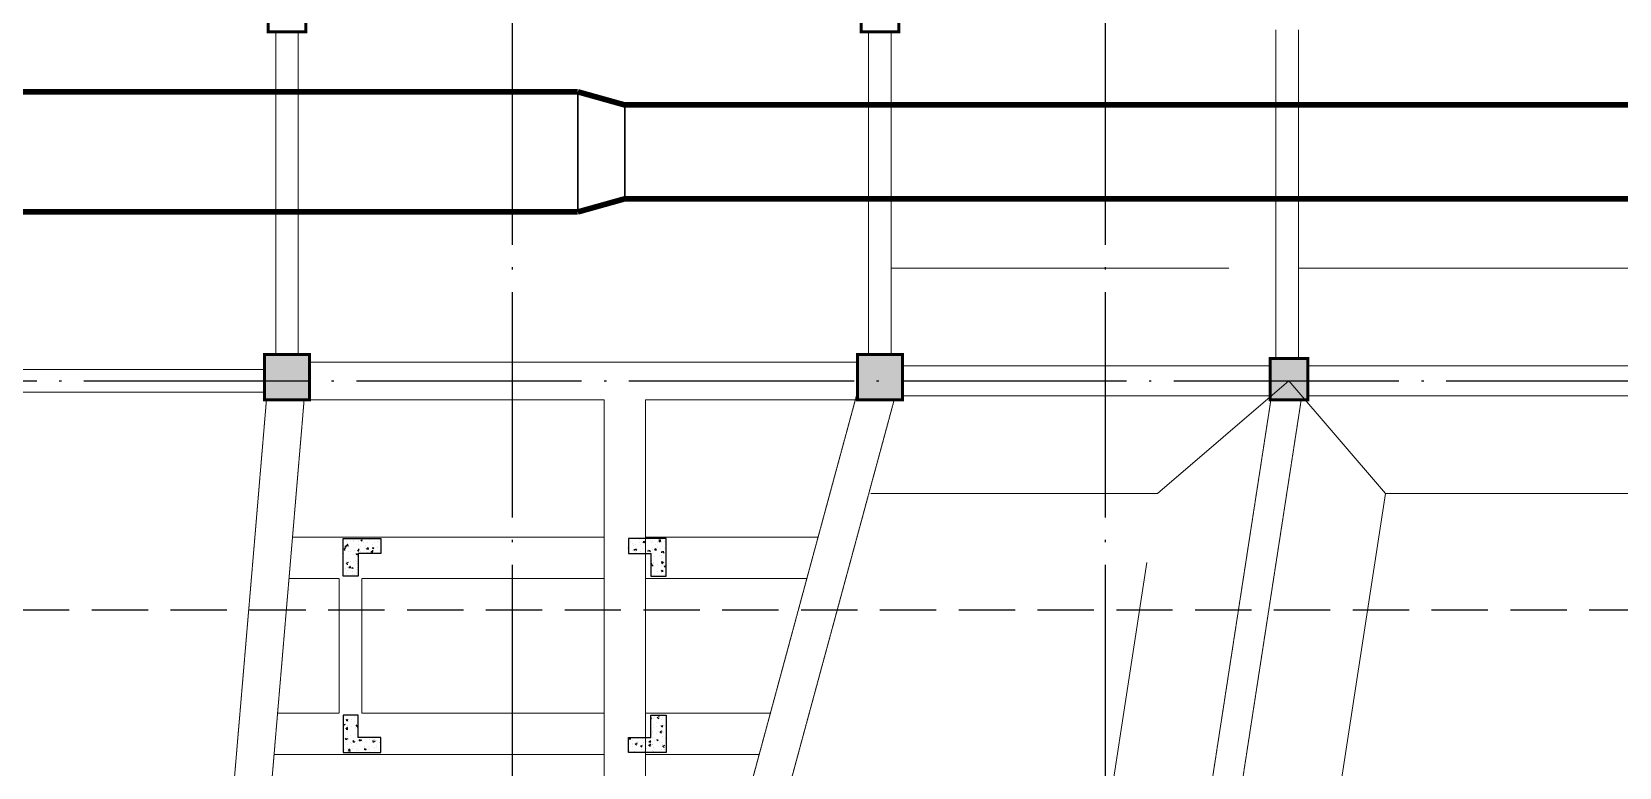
# Model space of a CAD drawing. Extents: x 290727 to 13733020, y 1731457 to 3643100.
# Drawn here: x 552612 to 573762, y 2185635 to 2195430 of the extents above; entities that cross this region are included whole.
import ezdxf

# ---------------------------------------------------------------- set-up
doc = ezdxf.new("R2010")
doc.units = 0
doc.header["$LTSCALE"] = 10
for name, pattern in [('DASH', [0.35, 0.25, -0.1]), ('DASHED', [0.75, 0.5, -0.25]), ('DOTE', [2.42, 2, -0.2, 0.02, -0.2]), ('虚线', [750, 450, -300])]:
    doc.linetypes.add(name, pattern=pattern)
doc.layers.get('0').update_dxf_attribs({"linetype": 'CONTINUOUS'})
for name, color, linetype in [('-A-车行道路', 8, 'CONTINUOUS'), ('BEAM_DASH', 144, 'DASHED'), ('COLU', 2, 'CONTINUOUS'), ('COLUMN', 9, 'CONTINUOUS'), ('DOTE', 8, 'DOTE'), ('DUCT-排烟管', 2, 'CONTINUOUS'), ('DUCT-排烟管端线', 4, 'CONTINUOUS'), ('PUB_HATCH', 8, 'CONTINUOUS'), ('作业图', 4, 'CONTINUOUS'), ('文字', 4, 'CONTINUOUS'), ('梁上柱', 40, 'CONTINUOUS')]:
    doc.layers.add(name, color=color, linetype=linetype)
doc.layers.add('板加腋边线', color=253, linetype='虚线', lineweight=18)
doc.layers.get('0').off()

# ---------------------------------------------------------------- blocks, each defined once
blk = doc.blocks.new('A$C55C93FC2')
at = {"layer": 'DOTE', "linetype": 'DOTE', "ltscale": 150}
for p, q in [((74084.1, 127235.5), (74084.1, 52513.6)), ((81984.1, 127235.5), (81984.1, 52513.6)), ((10299.5, 64342.4), (154860.5, 64342.4))]:
    blk.add_line(p, q, dxfattribs=at)
blk = doc.blocks.new('_FZH')
blk.add_lwpolyline([(-0.5, -0.5), (0.5, -0.5), (0.5, 0.5), (-0.5, 0.5)], close=True)
at = {"layer": 'PUB_HATCH'}
blk.add_solid([(-0.5, -0.5), (0.5, -0.5), (-0.5, 0.5), (0.5, 0.5)], dxfattribs=at)
blk = doc.blocks.new('车库建筑作业图')
at = {"layer": '-A-车行道路', "linetype": 'DASH', "ltscale": 300}
blk.add_line((545012, 2187730), (589481, 2187730), dxfattribs=at)
at = {"layer": 'COLUMN', "linetype": 'Continuous', "rotation": 270}
for p, xscale, yscale, zscale in [((556012, 2190830), 599.9806122388691, 600, 600), ((563912, 2190830), 599.9806122388691, 600, 600), ((569362, 2190805), 549.9806122388691, 500.0115961479023, 500.0115961479023)]:
    blk.add_blockref('_FZH', p, dxfattribs=dict(at, xscale=xscale, yscale=yscale, zscale=zscale))
at = {"layer": '文字', "linetype": 'Continuous'}
blk.add_blockref('A$C55C93FC2', (484928, 2126437), dxfattribs=at)
blk = doc.blocks.new('A$C7FBF512A')
at = {"layer": 'DUCT-排烟管', "color": 0, "linetype": 'Continuous', "const_width": 75}
for points in [[(54313, -71799), (36639, -71799)], [(54313, -71799), (54938, -71974)], [(70726, -71974), (54938, -71974)], [(36639, -73399), (54313, -73399)], [(54313, -73399), (54938, -73224)], [(54938, -73224), (70726, -73224)]]:
    blk.add_lwpolyline(points, dxfattribs=at)
at = {"layer": 'DUCT-排烟管端线', "color": 0, "linetype": 'Continuous'}
for p, q in [((54313, -73399), (54313, -71799)), ((54313, -71799), (54313, -73399)), ((54938, -71974), (54938, -73224)), ((54938, -73224), (54938, -71974))]:
    blk.add_line(p, q, dxfattribs=at)
blk = doc.blocks.new('梁图-10.22')
at = {"layer": 'BEAM_DASH', "color": 0, "lineweight": 18}
for p, q in [((-1554874, 239658), (-1554874, 235358)), ((-1554574, 235358), (-1554574, 239658)), ((-1546974, 239658), (-1546974, 235358)), ((-1546674, 235358), (-1546674, 239658)), ((-1541549, 239683), (-1541549, 235308)), ((-1541249, 235308), (-1541249, 239683)), ((-1550424, 235258), (-1554424, 235258)), ((-1547124, 235258), (-1550424, 235258)), ((-1541624, 235208), (-1546524, 235208)), ((-1536224, 235208), (-1541124, 235208)), ((-1555024, 235158), (-1559924, 235158)), ((-1559924, 234858), (-1555024, 234858)), ((-1547124, 234857), (-1547705, 232717)), ((-1546524, 234808), (-1541624, 234808)), ((-1541124, 234808), (-1536224, 234808)), ((-1554997, 234758), (-1555173, 232672)), ((-1554675, 232630), (-1554495, 234758)), ((-1554424, 234758), (-1550499, 234758)), ((-1550499, 234758), (-1550499, 232651)), ((-1549949, 234758), (-1547124, 234758)), ((-1549949, 232651), (-1549949, 234758)), ((-1547222, 232586), (-1546633, 234758)), ((-1541615, 234758), (-1542688, 227808)), ((-1542284, 227808), (-1541211, 234758)), ((-1553878, 232926), (-1554650, 232926)), ((-1550499, 232926), (-1553878, 232926)), ((-1549777, 232926), (-1549949, 232926)), ((-1547648, 232926), (-1549777, 232926)), ((-1555173, 232672), (-1555372, 230329)), ((-1550499, 232651), (-1550499, 230308)), ((-1549949, 230308), (-1549949, 232651)), ((-1547705, 232717), (-1548340, 230373)), ((-1554874, 230287), (-1554675, 232630)), ((-1547858, 230243), (-1547222, 232586)), ((-1554697, 232376), (-1554028, 232376)), ((-1554028, 232376), (-1554028, 230583)), ((-1553728, 232376), (-1550499, 232376)), ((-1553728, 230583), (-1553728, 232376)), ((-1549949, 232376), (-1549777, 232376)), ((-1549777, 232376), (-1547797, 232376)), ((-1554028, 230583), (-1554848, 230583)), ((-1550499, 230583), (-1553728, 230583)), ((-1549777, 230583), (-1549949, 230583)), ((-1548283, 230583), (-1549777, 230583)), ((-1555372, 230329), (-1555467, 229208)), ((-1548340, 230373), (-1548656, 229208)), ((-1554965, 229208), (-1554874, 230287)), ((-1550499, 230308), (-1550499, 229208)), ((-1549949, 229208), (-1549949, 230308)), ((-1548130, 229237), (-1547858, 230243)), ((-1554895, 230033), (-1553878, 230033)), ((-1553878, 230033), (-1550499, 230033)), ((-1549949, 230033), (-1549777, 230033)), ((-1549777, 230033), (-1548433, 230033))]:
    blk.add_line(p, q, dxfattribs=at)
at = {"layer": 'COLU', "color": 0, "const_width": 40}
for points in [[(-1554474, 240208), (-1554974, 240208), (-1554974, 239658), (-1554474, 239658)], [(-1546574, 240208), (-1547074, 240208), (-1547074, 239658), (-1546574, 239658)], [(-1555024, 235358), (-1555024, 234758), (-1554424, 234758), (-1554424, 235358)], [(-1546524, 235358), (-1547124, 235358), (-1547124, 234758), (-1546524, 234758)], [(-1541124, 235308), (-1541624, 235308), (-1541624, 234758), (-1541124, 234758)]]:
    blk.add_lwpolyline(points, close=True, dxfattribs=at)
at = {"layer": '板加腋边线', "color": 0, "lineweight": 18}
for p, q in [((-1546674, 236508), (-1541549, 236508)), ((-1541249, 236508), (-1536074, 236508)), ((-1543124, 233508), (-1541374, 235008)), ((-1540088, 233508), (-1541374, 235008)), ((-1543124, 233508), (-1546946, 233508)), ((-1543952, 228140), (-1543124, 233508)), ((-1540088, 233508), (-1540930, 228052)), ((-1535730, 233508), (-1540088, 233508))]:
    blk.add_line(p, q, dxfattribs=at)
at = {"layer": '梁上柱', "color": 0, "linetype": 'Continuous'}
for p, q in [((-1553974, 232908), (-1553474, 232908)), ((-1553974, 232408), (-1553974, 232908)), ((-1553970, 232872), (-1553970, 232872)), ((-1553933, 232874), (-1553933, 232874)), ((-1553904, 232901), (-1553904, 232901)), ((-1553837, 232887), (-1553837, 232887)), ((-1553835, 232866), (-1553835, 232866)), ((-1553770, 232867), (-1553770, 232867)), ((-1553740, 232887), (-1553723, 232893)), ((-1553738, 232885), (-1553725, 232877)), ((-1553725, 232876), (-1553720, 232891)), ((-1553676, 232908), (-1553676, 232908)), ((-1553621, 232893), (-1553621, 232893)), ((-1553517, 232869), (-1553517, 232869)), ((-1553474, 232908), (-1553474, 232708)), ((-1550174, 232908), (-1550174, 232708)), ((-1549674, 232908), (-1550174, 232908)), ((-1550141, 232869), (-1550141, 232869)), ((-1550034, 232908), (-1550034, 232906)), ((-1550027, 232908), (-1550033, 232902)), ((-1550005, 232864), (-1550005, 232864)), ((-1549973, 232872), (-1549978, 232857)), ((-1549959, 232863), (-1549971, 232872)), ((-1549878, 232878), (-1549878, 232878)), ((-1549853, 232875), (-1549853, 232875)), ((-1549745, 232886), (-1549768, 232889)), ((-1549765, 232888), (-1549763, 232864)), ((-1549742, 232880), (-1549762, 232860)), ((-1549746, 232908), (-1549749, 232905)), ((-1549730, 232903), (-1549730, 232903)), ((-1549724, 232891), (-1549724, 232891)), ((-1549697, 232871), (-1549697, 232871)), ((-1549674, 232408), (-1549674, 232908)), ((-1553971, 232686), (-1553971, 232686)), ((-1553969, 232728), (-1553969, 232728)), ((-1553967, 232761), (-1553955, 232775)), ((-1553966, 232708), (-1553966, 232708)), ((-1553962, 232760), (-1553947, 232759)), ((-1553954, 232805), (-1553936, 232811)), ((-1553951, 232803), (-1553938, 232795)), ((-1553944, 232770), (-1553947, 232786)), ((-1553938, 232794), (-1553933, 232809)), ((-1553933, 232811), (-1553913, 232832)), ((-1553933, 232814), (-1553910, 232810)), ((-1553918, 232842), (-1553918, 232842)), ((-1553910, 232807), (-1553913, 232831)), ((-1553910, 232732), (-1553910, 232732)), ((-1553907, 232816), (-1553907, 232816)), ((-1553904, 232787), (-1553904, 232787)), ((-1553884, 232737), (-1553884, 232737)), ((-1553831, 232702), (-1553831, 232702)), ((-1553821, 232753), (-1553821, 232753)), ((-1553810, 232708), (-1553810, 232708)), ((-1553802, 232702), (-1553784, 232709)), ((-1553799, 232701), (-1553787, 232693)), ((-1553787, 232692), (-1553781, 232707)), ((-1553785, 232745), (-1553773, 232759)), ((-1553782, 232666), (-1553782, 232666)), ((-1553780, 232744), (-1553765, 232743)), ((-1553779, 232751), (-1553779, 232751)), ((-1553775, 232835), (-1553775, 232835)), ((-1553774, 232708), (-1553774, 232408)), ((-1553474, 232708), (-1553774, 232708)), ((-1553762, 232754), (-1553765, 232770)), ((-1553749, 232731), (-1553749, 232731)), ((-1553747, 232716), (-1553747, 232716)), ((-1553743, 232808), (-1553743, 232808)), ((-1553699, 232861), (-1553699, 232861)), ((-1553680, 232816), (-1553680, 232816)), ((-1553673, 232778), (-1553673, 232778)), ((-1553662, 232769), (-1553642, 232790)), ((-1553662, 232772), (-1553639, 232768)), ((-1553650, 232729), (-1553650, 232729)), ((-1553648, 232769), (-1553648, 232769)), ((-1553645, 232853), (-1553645, 232853)), ((-1553639, 232765), (-1553642, 232789)), ((-1553613, 232725), (-1553613, 232725)), ((-1553603, 232729), (-1553591, 232743)), ((-1553598, 232728), (-1553582, 232727)), ((-1553589, 232784), (-1553571, 232791)), ((-1553586, 232783), (-1553573, 232775)), ((-1553584, 232829), (-1553584, 232829)), ((-1553579, 232738), (-1553582, 232754)), ((-1553573, 232774), (-1553568, 232789)), ((-1553564, 232855), (-1553564, 232855)), ((-1553524, 232804), (-1553524, 232804)), ((-1553520, 232785), (-1553520, 232785)), ((-1553490, 232750), (-1553490, 232750)), ((-1553478, 232719), (-1553478, 232719)), ((-1550172, 232781), (-1550174, 232783)), ((-1550167, 232776), (-1550174, 232774)), ((-1550174, 232708), (-1549874, 232708)), ((-1550118, 232753), (-1550118, 232753)), ((-1550115, 232838), (-1550115, 232838)), ((-1550113, 232816), (-1550113, 232816)), ((-1550099, 232766), (-1550096, 232751)), ((-1550087, 232835), (-1550087, 232835)), ((-1550069, 232762), (-1550084, 232764)), ((-1550084, 232729), (-1550084, 232729)), ((-1550066, 232761), (-1550078, 232746)), ((-1550078, 232738), (-1550078, 232738)), ((-1550027, 232853), (-1550027, 232853)), ((-1550020, 232737), (-1550020, 232737)), ((-1550017, 232829), (-1550017, 232829)), ((-1549988, 232771), (-1549988, 232771)), ((-1549985, 232856), (-1549985, 232856)), ((-1549954, 232858), (-1549972, 232851)), ((-1549954, 232838), (-1549954, 232838)), ((-1549952, 232829), (-1549952, 232829)), ((-1549930, 232764), (-1549930, 232764)), ((-1549917, 232750), (-1549914, 232735)), ((-1549887, 232747), (-1549902, 232748)), ((-1549883, 232745), (-1549896, 232730)), ((-1549874, 232708), (-1549874, 232408)), ((-1549870, 232858), (-1549870, 232858)), ((-1549869, 232708), (-1549869, 232708)), ((-1549866, 232694), (-1549866, 232694)), ((-1549860, 232758), (-1549860, 232758)), ((-1549859, 232706), (-1549859, 232706)), ((-1549856, 232790), (-1549856, 232790)), ((-1549831, 232671), (-1549831, 232671)), ((-1549822, 232770), (-1549827, 232754)), ((-1549807, 232761), (-1549820, 232770)), ((-1549802, 232756), (-1549820, 232749)), ((-1549816, 232824), (-1549816, 232824)), ((-1549793, 232859), (-1549793, 232859)), ((-1549781, 232789), (-1549781, 232789)), ((-1549767, 232679), (-1549767, 232679)), ((-1549764, 232771), (-1549764, 232771)), ((-1549735, 232735), (-1549732, 232719)), ((-1549734, 232852), (-1549734, 232852)), ((-1549731, 232722), (-1549731, 232722)), ((-1549730, 232688), (-1549730, 232688)), ((-1549727, 232807), (-1549727, 232807)), ((-1549721, 232733), (-1549721, 232733)), ((-1549705, 232731), (-1549720, 232732)), ((-1549701, 232729), (-1549713, 232714)), ((-1549700, 232779), (-1549700, 232779)), ((-1549681, 232818), (-1549681, 232818)), ((-1549674, 232656), (-1549675, 232652)), ((-1553944, 232507), (-1553944, 232507)), ((-1553935, 232607), (-1553935, 232607)), ((-1553932, 232570), (-1553920, 232584)), ((-1553931, 232444), (-1553931, 232444)), ((-1553927, 232569), (-1553911, 232568)), ((-1553920, 232478), (-1553920, 232478)), ((-1553919, 232520), (-1553919, 232520)), ((-1553917, 232563), (-1553917, 232563)), ((-1553914, 232647), (-1553914, 232647)), ((-1553909, 232579), (-1553912, 232594)), ((-1553899, 232522), (-1553879, 232542)), ((-1553899, 232524), (-1553877, 232521)), ((-1553877, 232518), (-1553880, 232542)), ((-1553880, 232516), (-1553880, 232516)), ((-1553877, 232607), (-1553877, 232607)), ((-1553864, 232518), (-1553846, 232525)), ((-1553861, 232517), (-1553849, 232508)), ((-1553849, 232472), (-1553849, 232472)), ((-1553848, 232508), (-1553843, 232523)), ((-1553831, 232601), (-1553831, 232601)), ((-1553813, 232616), (-1553813, 232616)), ((-1553799, 232602), (-1553799, 232602)), ((-1553788, 232497), (-1553788, 232497)), ((-1553785, 232582), (-1553785, 232582)), ((-1553784, 232528), (-1553784, 232528)), ((-1549869, 232577), (-1549874, 232580)), ((-1549864, 232572), (-1549874, 232568)), ((-1549868, 232452), (-1549868, 232452)), ((-1549852, 232555), (-1549867, 232557)), ((-1549865, 232537), (-1549865, 232537)), ((-1549862, 232621), (-1549862, 232621)), ((-1549848, 232554), (-1549860, 232539)), ((-1549834, 232593), (-1549834, 232593)), ((-1549834, 232579), (-1549834, 232579)), ((-1549782, 232467), (-1549782, 232467)), ((-1549781, 232559), (-1549781, 232559)), ((-1549740, 232500), (-1549740, 232500)), ((-1549740, 232468), (-1549740, 232468)), ((-1549737, 232553), (-1549737, 232553)), ((-1549732, 232483), (-1549737, 232468)), ((-1549734, 232637), (-1549734, 232637)), ((-1549712, 232596), (-1549734, 232600)), ((-1549732, 232599), (-1549729, 232575)), ((-1549731, 232582), (-1549731, 232582)), ((-1549717, 232475), (-1549730, 232483)), ((-1549713, 232470), (-1549730, 232463)), ((-1549709, 232591), (-1549728, 232570)), ((-1549699, 232588), (-1549699, 232588)), ((-1549699, 232543), (-1549696, 232528)), ((-1549674, 232540), (-1549685, 232541)), ((-1549674, 232528), (-1549678, 232523)), ((-1553774, 232408), (-1553974, 232408)), ((-1553947, 232415), (-1553947, 232415)), ((-1553851, 232428), (-1553851, 232428)), ((-1553821, 232431), (-1553821, 232431)), ((-1553795, 232438), (-1553795, 232438)), ((-1553791, 232412), (-1553791, 232412)), ((-1549874, 232408), (-1549674, 232408)), ((-1549830, 232429), (-1549830, 232429)), ((-1549721, 232412), (-1549721, 232412)), ((-1549711, 232413), (-1549711, 232413)), ((-1549694, 232424), (-1549694, 232424)), ((-1553774, 230558), (-1553974, 230558)), ((-1553974, 230558), (-1553974, 230058)), ((-1553953, 230542), (-1553953, 230542)), ((-1553937, 230553), (-1553937, 230553)), ((-1553927, 230554), (-1553927, 230554)), ((-1553818, 230537), (-1553818, 230537)), ((-1553774, 230258), (-1553774, 230558)), ((-1549874, 230558), (-1549674, 230558)), ((-1549874, 230258), (-1549874, 230558)), ((-1549828, 230545), (-1549828, 230545)), ((-1549766, 230524), (-1549769, 230540)), ((-1549674, 230558), (-1549674, 230058)), ((-1553974, 230438), (-1553970, 230443)), ((-1553974, 230426), (-1553963, 230425)), ((-1553949, 230422), (-1553951, 230438)), ((-1553949, 230378), (-1553949, 230378)), ((-1553939, 230375), (-1553919, 230396)), ((-1553936, 230370), (-1553913, 230366)), ((-1553935, 230496), (-1553917, 230503)), ((-1553931, 230491), (-1553918, 230483)), ((-1553916, 230367), (-1553919, 230391)), ((-1553917, 230384), (-1553917, 230384)), ((-1553916, 230483), (-1553911, 230498)), ((-1553914, 230328), (-1553914, 230328)), ((-1553911, 230413), (-1553911, 230413)), ((-1553908, 230498), (-1553908, 230498)), ((-1553907, 230466), (-1553907, 230466)), ((-1553867, 230407), (-1553867, 230407)), ((-1553866, 230498), (-1553866, 230498)), ((-1553814, 230387), (-1553814, 230387)), ((-1553814, 230373), (-1553814, 230373)), ((-1553800, 230412), (-1553787, 230427)), ((-1553796, 230410), (-1553781, 230409)), ((-1553786, 230345), (-1553786, 230345)), ((-1553784, 230394), (-1553774, 230398)), ((-1553783, 230429), (-1553783, 230429)), ((-1553780, 230514), (-1553780, 230514)), ((-1553779, 230389), (-1553774, 230386)), ((-1549874, 230520), (-1549870, 230521)), ((-1549874, 230505), (-1549873, 230504)), ((-1549873, 230504), (-1549867, 230519)), ((-1549854, 230330), (-1549854, 230330)), ((-1549850, 230341), (-1549850, 230341)), ((-1549847, 230426), (-1549847, 230426)), ((-1549844, 230510), (-1549844, 230510)), ((-1549838, 230393), (-1549838, 230393)), ((-1549803, 230459), (-1549803, 230459)), ((-1549798, 230403), (-1549798, 230403)), ((-1549789, 230515), (-1549777, 230530)), ((-1549784, 230515), (-1549768, 230514)), ((-1549778, 230337), (-1549778, 230337)), ((-1549754, 230324), (-1549741, 230339)), ((-1549749, 230425), (-1549749, 230425)), ((-1549748, 230324), (-1549733, 230323)), ((-1549737, 230412), (-1549719, 230419)), ((-1549734, 230411), (-1549734, 230411)), ((-1549734, 230411), (-1549721, 230402)), ((-1549730, 230333), (-1549733, 230349)), ((-1549731, 230503), (-1549731, 230503)), ((-1549722, 230357), (-1549722, 230357)), ((-1549721, 230401), (-1549716, 230417)), ((-1549719, 230442), (-1549719, 230442)), ((-1549718, 230324), (-1549718, 230324)), ((-1549715, 230526), (-1549715, 230526)), ((-1549690, 230419), (-1549690, 230419)), ((-1553974, 230310), (-1553973, 230314)), ((-1553967, 230148), (-1553967, 230148)), ((-1553948, 230186), (-1553948, 230186)), ((-1553947, 230237), (-1553934, 230252)), ((-1553943, 230235), (-1553928, 230234)), ((-1553927, 230233), (-1553927, 230233)), ((-1553920, 230159), (-1553920, 230159)), ((-1553918, 230278), (-1553918, 230278)), ((-1553917, 230244), (-1553917, 230244)), ((-1553913, 230231), (-1553916, 230247)), ((-1553914, 230114), (-1553914, 230114)), ((-1553884, 230195), (-1553884, 230195)), ((-1553881, 230287), (-1553881, 230287)), ((-1553866, 230177), (-1553866, 230177)), ((-1553845, 230210), (-1553828, 230217)), ((-1553841, 230205), (-1553828, 230196)), ((-1553832, 230142), (-1553832, 230142)), ((-1553826, 230196), (-1553821, 230212)), ((-1553817, 230295), (-1553817, 230295)), ((-1553792, 230176), (-1553792, 230176)), ((-1553789, 230260), (-1553789, 230260)), ((-1553788, 230207), (-1553788, 230207)), ((-1553782, 230272), (-1553782, 230272)), ((-1553779, 230258), (-1553779, 230258)), ((-1553474, 230258), (-1553774, 230258)), ((-1553764, 230221), (-1553752, 230236)), ((-1553761, 230219), (-1553746, 230218)), ((-1553731, 230215), (-1553734, 230231)), ((-1553718, 230202), (-1553718, 230202)), ((-1553696, 230136), (-1553696, 230136)), ((-1553694, 230128), (-1553694, 230128)), ((-1553694, 230108), (-1553676, 230114)), ((-1553660, 230195), (-1553660, 230195)), ((-1553631, 230137), (-1553631, 230137)), ((-1553627, 230229), (-1553627, 230229)), ((-1553621, 230113), (-1553621, 230113)), ((-1553582, 230205), (-1553570, 230220)), ((-1553579, 230203), (-1553564, 230202)), ((-1553570, 230228), (-1553570, 230228)), ((-1553564, 230237), (-1553564, 230237)), ((-1553561, 230131), (-1553561, 230131)), ((-1553549, 230199), (-1553552, 230215)), ((-1553534, 230149), (-1553534, 230149)), ((-1553533, 230128), (-1553533, 230128)), ((-1553530, 230213), (-1553530, 230213)), ((-1553480, 230190), (-1553474, 230192)), ((-1553476, 230185), (-1553474, 230183)), ((-1553474, 230058), (-1553474, 230258)), ((-1550174, 230258), (-1549874, 230258)), ((-1550174, 230058), (-1550174, 230258)), ((-1550173, 230238), (-1550154, 230258)), ((-1550173, 230241), (-1550151, 230237)), ((-1550163, 230248), (-1550146, 230255)), ((-1550161, 230247), (-1550148, 230238)), ((-1550151, 230234), (-1550153, 230258)), ((-1550148, 230238), (-1550143, 230253)), ((-1550125, 230172), (-1550125, 230172)), ((-1550121, 230177), (-1550121, 230177)), ((-1550118, 230135), (-1550118, 230135)), ((-1550115, 230220), (-1550115, 230220)), ((-1550092, 230181), (-1550092, 230181)), ((-1550083, 230165), (-1550070, 230180)), ((-1550077, 230165), (-1550062, 230163)), ((-1550059, 230174), (-1550062, 230190)), ((-1550039, 230206), (-1550039, 230206)), ((-1550012, 230146), (-1549994, 230153)), ((-1550009, 230145), (-1549996, 230136)), ((-1549996, 230135), (-1549991, 230151)), ((-1549987, 230154), (-1549987, 230154)), ((-1549985, 230172), (-1549985, 230172)), ((-1549983, 230239), (-1549983, 230239)), ((-1549977, 230198), (-1549977, 230198)), ((-1549931, 230203), (-1549931, 230203)), ((-1549903, 230200), (-1549903, 230200)), ((-1549902, 230196), (-1549882, 230217)), ((-1549902, 230199), (-1549880, 230195)), ((-1549901, 230149), (-1549888, 230164)), ((-1549895, 230149), (-1549880, 230148)), ((-1549880, 230192), (-1549882, 230216)), ((-1549877, 230158), (-1549880, 230174)), ((-1549868, 230211), (-1549868, 230211)), ((-1549865, 230303), (-1549865, 230303)), ((-1549856, 230172), (-1549856, 230172)), ((-1549853, 230256), (-1549853, 230256)), ((-1549849, 230166), (-1549849, 230166)), ((-1549838, 230123), (-1549838, 230123)), ((-1549829, 230223), (-1549829, 230223)), ((-1549801, 230311), (-1549801, 230311)), ((-1549798, 230228), (-1549781, 230234)), ((-1549796, 230226), (-1549783, 230218)), ((-1549783, 230217), (-1549778, 230233)), ((-1549772, 230224), (-1549772, 230224)), ((-1549767, 230194), (-1549767, 230194)), ((-1549728, 230188), (-1549728, 230188)), ((-1549725, 230273), (-1549725, 230273)), ((-1549718, 230133), (-1549706, 230148)), ((-1549714, 230160), (-1549714, 230160)), ((-1549713, 230133), (-1549698, 230132)), ((-1549705, 230324), (-1549705, 230324)), ((-1549695, 230142), (-1549698, 230158)), ((-1549681, 230249), (-1549681, 230249)), ((-1549678, 230144), (-1549678, 230144)), ((-1553974, 230058), (-1553474, 230058)), ((-1553951, 230095), (-1553951, 230095)), ((-1553923, 230075), (-1553923, 230075)), ((-1553918, 230062), (-1553918, 230062)), ((-1553906, 230086), (-1553886, 230106)), ((-1553902, 230080), (-1553880, 230077)), ((-1553901, 230058), (-1553899, 230061)), ((-1553882, 230078), (-1553885, 230102)), ((-1553855, 230107), (-1553855, 230107)), ((-1553795, 230091), (-1553795, 230091)), ((-1553778, 230108), (-1553778, 230108)), ((-1553769, 230088), (-1553769, 230088)), ((-1553689, 230103), (-1553677, 230094)), ((-1553675, 230094), (-1553670, 230109)), ((-1553663, 230110), (-1553663, 230110)), ((-1553643, 230102), (-1553643, 230102)), ((-1553621, 230058), (-1553615, 230064)), ((-1553614, 230058), (-1553614, 230060)), ((-1553507, 230097), (-1553507, 230097)), ((-1549674, 230058), (-1550174, 230058)), ((-1550159, 230081), (-1550159, 230081)), ((-1550089, 230077), (-1550089, 230077)), ((-1549998, 230102), (-1549998, 230102)), ((-1549990, 230070), (-1549990, 230070)), ((-1549954, 230071), (-1549954, 230071)), ((-1549935, 230111), (-1549935, 230111)), ((-1549859, 230087), (-1549859, 230087)), ((-1549839, 230072), (-1549839, 230072)), ((-1549818, 230065), (-1549818, 230065)), ((-1549731, 230104), (-1549731, 230104)), ((-1549691, 230097), (-1549691, 230097)), ((-1549682, 230060), (-1549682, 230060))]:
    blk.add_line(p, q, dxfattribs=at)

msp = doc.modelspace()

# ---------------------------------------------------------------- block references
at = {"layer": '作业图', "color": 8, "linetype": 'ByBlock', "extrusion": (8.37508e-20, 6.90696e-07, 1)}
msp.add_blockref('梁图-10.22', (2110736, 1955772, 0), dxfattribs=at)
at = {"layer": '作业图', "linetype": 'Continuous'}
msp.add_blockref('车库建筑作业图', (0, 0), dxfattribs=at)
at = {"layer": '文字', "color": 8}
msp.add_blockref('A$C7FBF512A', (505574, 2266429), dxfattribs=at)

doc.saveas('drawing.dxf')
